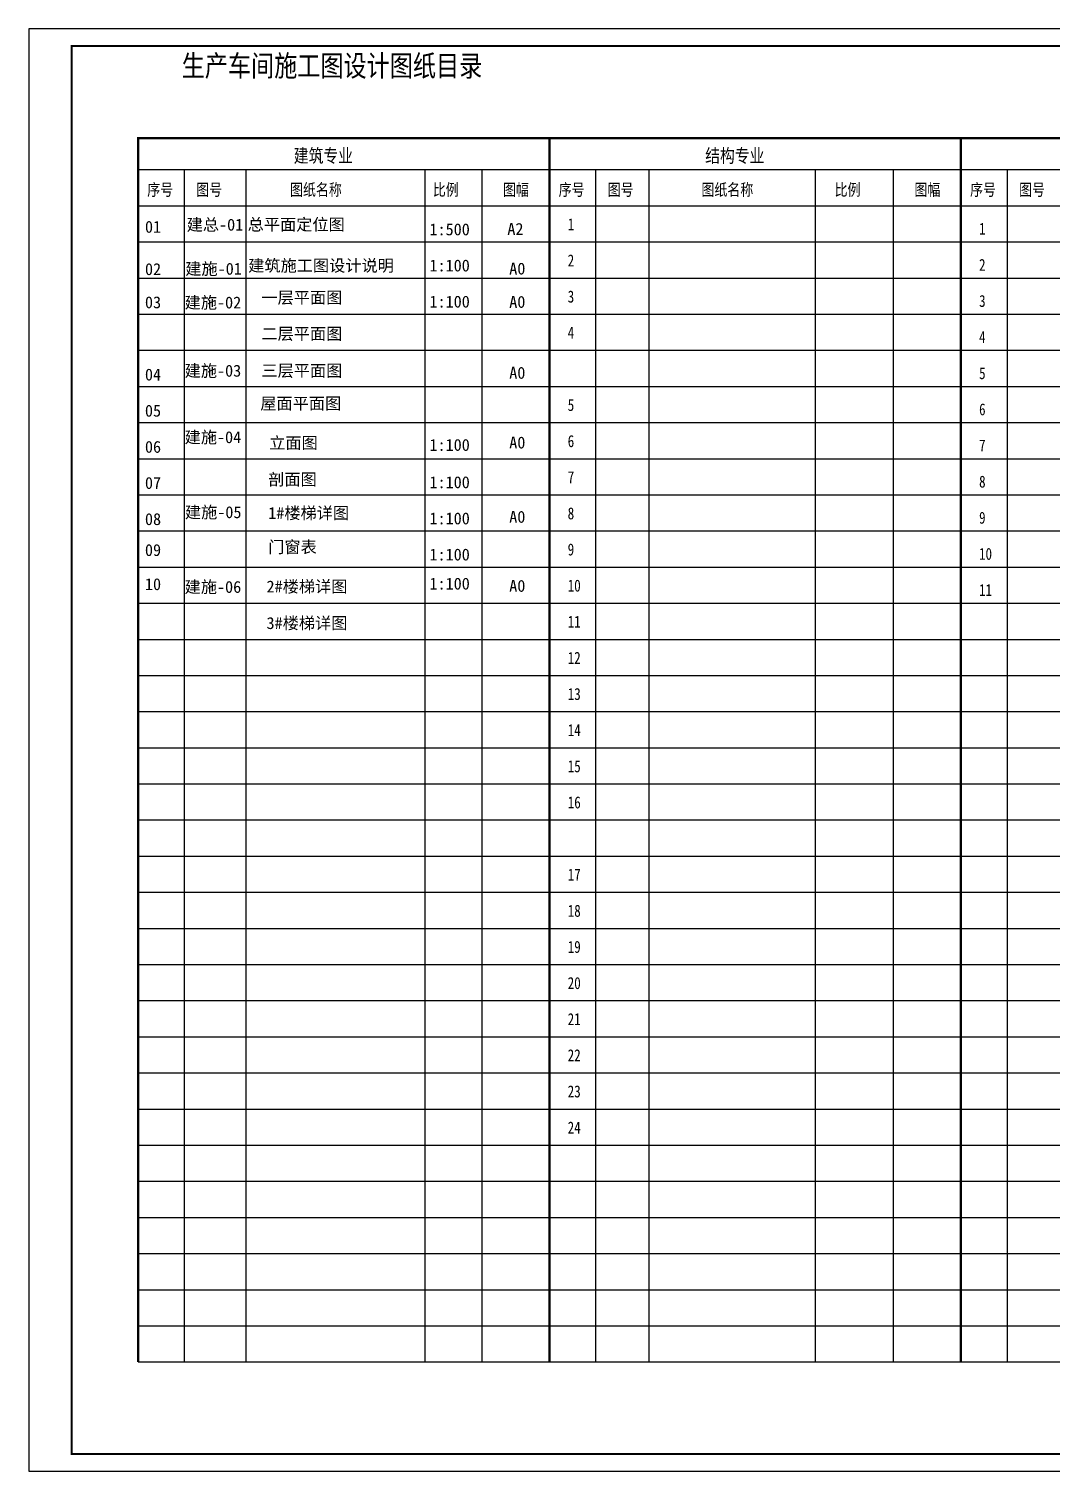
# Model space of a CAD drawing. Extents: x -4747 to 1060961, y -766984 to 396631.
# Drawn here: x 421921 to 481617, y 153609 to 237709 of the extents above; entities that cross this region are included whole.
import ezdxf

# ---------------------------------------------------------------- set-up
doc = ezdxf.new("R2010")
doc.units = 0
doc.header["$LTSCALE"] = 1000
doc.header["$MEASUREMENT"] = 0
doc.layers.add('PUB_TAB', color=7, linetype='CONTINUOUS')
doc.layers.add('PUB_TITLE', color=4, linetype='CONTINUOUS')
doc.styles.add('黑体', font='simhei.ttf')

msp = doc.modelspace()

# ---------------------------------------------------------------- linework, layer by layer
at = {"layer": 'PUB_TAB', "const_width": 131.7}
for points in [[(452291.3, 159977), (452291.3, 231341.2), (428291.3, 231341.2), (428291.3, 159977)], [(476291.3, 159977), (476291.3, 231341.2), (452291.3, 231341.2), (452291.3, 159977)], [(500291.3, 159977), (500291.3, 231341.2), (476291.3, 231341.2), (476291.3, 159977)]]:
    msp.add_lwpolyline(points, dxfattribs=at)
at = {"layer": 'PUB_TAB'}
for points in [[(428291.3, 229497.9), (452291.3, 229497.9)], [(430983.1, 229497.9), (430983.1, 159977)], [(434584.3, 229497.9), (434584.3, 159977)], [(445020.4, 229497.9), (445020.4, 159977)], [(448341.3, 229497.9), (448341.3, 159977)], [(452291.3, 229497.9), (476291.3, 229497.9)], [(454983.1, 229497.9), (454983.1, 159977)], [(458086.1, 229497.9), (458086.1, 159977)], [(467791.2, 229497.9), (467791.2, 159977)], [(472341.3, 229497.9), (472341.3, 159977)], [(476291.3, 229497.9), (500291.3, 229497.9)], [(478983.1, 229497.9), (478983.1, 159977)], [(428291.3, 227391.2), (452291.3, 227391.2)], [(452291.3, 227391.2), (476291.3, 227391.2)], [(476291.3, 227391.2), (500291.3, 227391.2)], [(428291.3, 225284.5), (452291.3, 225284.5)], [(452291.3, 225284.5), (476291.3, 225284.5)], [(476291.3, 225284.5), (500291.3, 225284.5)], [(428291.3, 223177.8), (452291.3, 223177.8)], [(452291.3, 223177.8), (476291.3, 223177.8)], [(476291.3, 223177.8), (500291.3, 223177.8)], [(428291.3, 221071.1), (452291.3, 221071.1)], [(452291.3, 221071.1), (476291.3, 221071.1)], [(476291.3, 221071.1), (500291.3, 221071.1)], [(428291.3, 218964.4), (452291.3, 218964.4)], [(452291.3, 218964.4), (476291.3, 218964.4)], [(476291.3, 218964.4), (500291.3, 218964.4)], [(428291.3, 216857.7), (452291.3, 216857.7)], [(452291.3, 216857.7), (476291.3, 216857.7)], [(476291.3, 216857.7), (500291.3, 216857.7)], [(428291.3, 214751), (452291.3, 214751)], [(452291.3, 214751), (476291.3, 214751)], [(476291.3, 214751), (500291.3, 214751)], [(428291.3, 212644.3), (452291.3, 212644.3)], [(452291.3, 212644.3), (476291.3, 212644.3)], [(476291.3, 212644.3), (500291.3, 212644.3)], [(428291.3, 210537.6), (452291.3, 210537.6)], [(452291.3, 210537.6), (476291.3, 210537.6)], [(476291.3, 210537.6), (500291.3, 210537.6)], [(428291.3, 208430.9), (452291.3, 208430.9)], [(452291.3, 208430.9), (476291.3, 208430.9)], [(476291.3, 208430.9), (500291.3, 208430.9)], [(428291.3, 206324.2), (452291.3, 206324.2)], [(452291.3, 206324.2), (476291.3, 206324.2)], [(476291.3, 206324.2), (500291.3, 206324.2)], [(428291.3, 204217.6), (452291.3, 204217.6)], [(452291.3, 204217.6), (476291.3, 204217.6)], [(476291.3, 204217.6), (500291.3, 204217.6)], [(428291.3, 202110.9), (452291.3, 202110.9)], [(452291.3, 202110.9), (476291.3, 202110.9)], [(476291.3, 202110.9), (500291.3, 202110.9)], [(428291.3, 200004.2), (452291.3, 200004.2)], [(452291.3, 200004.2), (476291.3, 200004.2)], [(476291.3, 200004.2), (500291.3, 200004.2)], [(428291.3, 197897.5), (452291.3, 197897.5)], [(452291.3, 197897.5), (476291.3, 197897.5)], [(476291.3, 197897.5), (500291.3, 197897.5)], [(428291.3, 195790.8), (452291.3, 195790.8)], [(452291.3, 195790.8), (476291.3, 195790.8)], [(476291.3, 195790.8), (500291.3, 195790.8)], [(428291.3, 193684.1), (452291.3, 193684.1)], [(452291.3, 193684.1), (476291.3, 193684.1)], [(476291.3, 193684.1), (500291.3, 193684.1)], [(428291.3, 191577.4), (452291.3, 191577.4)], [(452291.3, 191577.4), (476291.3, 191577.4)], [(476291.3, 191577.4), (500291.3, 191577.4)], [(428291.3, 189470.7), (452291.3, 189470.7)], [(452291.3, 189470.7), (476291.3, 189470.7)], [(476291.3, 189470.7), (500291.3, 189470.7)], [(428291.3, 187364), (452291.3, 187364)], [(452291.3, 187364), (476291.3, 187364)], [(476291.3, 187364), (500291.3, 187364)], [(428291.3, 185257.3), (452291.3, 185257.3)], [(452291.3, 185257.3), (476291.3, 185257.3)], [(476291.3, 185257.3), (500291.3, 185257.3)], [(428291.3, 183150.6), (452291.3, 183150.6)], [(452291.3, 183150.6), (476291.3, 183150.6)], [(476291.3, 183150.6), (500291.3, 183150.6)], [(428291.3, 181043.9), (452291.3, 181043.9)], [(452291.3, 181043.9), (476291.3, 181043.9)], [(476291.3, 181043.9), (500291.3, 181043.9)], [(428291.3, 178937.2), (452291.3, 178937.2)], [(452291.3, 178937.2), (476291.3, 178937.2)], [(476291.3, 178937.2), (500291.3, 178937.2)], [(428291.3, 176830.5), (452291.3, 176830.5)], [(452291.3, 176830.5), (476291.3, 176830.5)], [(476291.3, 176830.5), (500291.3, 176830.5)], [(428291.3, 174723.8), (452291.3, 174723.8)], [(452291.3, 174723.8), (476291.3, 174723.8)], [(476291.3, 174723.8), (500291.3, 174723.8)], [(428291.3, 172617.1), (452291.3, 172617.1)], [(452291.3, 172617.1), (476291.3, 172617.1)], [(476291.3, 172617.1), (500291.3, 172617.1)], [(428291.3, 170510.4), (452291.3, 170510.4)], [(452291.3, 170510.4), (476291.3, 170510.4)], [(476291.3, 170510.4), (500291.3, 170510.4)], [(428291.3, 168403.7), (452291.3, 168403.7)], [(452291.3, 168403.7), (476291.3, 168403.7)], [(476291.3, 168403.7), (500291.3, 168403.7)], [(428291.3, 166297.1), (452291.3, 166297.1)], [(452291.3, 166297.1), (476291.3, 166297.1)], [(476291.3, 166297.1), (500291.3, 166297.1)], [(428291.3, 164190.4), (452291.3, 164190.4)], [(452291.3, 164190.4), (476291.3, 164190.4)], [(476291.3, 164190.4), (500291.3, 164190.4)], [(428291.3, 162083.7), (452291.3, 162083.7)], [(452291.3, 162083.7), (476291.3, 162083.7)], [(476291.3, 162083.7), (500291.3, 162083.7)], [(428291.3, 159977), (452291.3, 159977)], [(452291.3, 159977), (476291.3, 159977)], [(476291.3, 159977), (500291.3, 159977)]]:
    msp.add_lwpolyline(points, dxfattribs=at)
at = {"layer": 'PUB_TITLE'}
msp.add_lwpolyline([(421920.8, 153608.6), (540820.8, 153608.6), (540820.8, 237708.6), (421920.8, 237708.6)], close=True, dxfattribs=at)
at = {"layer": 'PUB_TITLE', "const_width": 100}
msp.add_lwpolyline([(424420.8, 154608.6), (539820.8, 154608.6), (539820.8, 236708.6), (424420.8, 236708.6)], close=True, dxfattribs=at)

# ---------------------------------------------------------------- texts
at = {"layer": 'PUB_TAB', "style": '黑体', "width": 0.8}
for s, height, p in [('生产车间施工图设计图纸目录', 1236.127, (430836.7, 234938.2)), ('建筑专业', 791.12, (437376.9, 229919.2)), ('结构专业', 791.12, (461376.9, 229919.2)), ('序号', 692.23, (428830.1, 227983.7)), ('图纸名称', 692.23, (437157.3, 227983.7)), ('比例', 692.23, (445488.2, 227983.7)), ('图幅', 692.23, (449582.1, 227983.7)), ('序号', 692.23, (452830.1, 227983.7)), ('图纸名称', 692.23, (461157.3, 227983.7)), ('比例', 692.23, (468926.7, 227983.7)), ('图幅', 692.23, (473582.1, 227983.7)), ('序号', 692.23, (476830.1, 227983.7)), ('图号', 692.23, (431686.9, 227983.7)), ('图号', 692.23, (455686.9, 227983.7)), ('图号', 692.23, (479686.9, 227983.7))]:
    msp.add_text(s, height=height, dxfattribs=at).set_placement(p)
at = {"layer": 'PUB_TAB', "color": 2, "style": '黑体'}
for s, p in [('01', (428695.7, 225819.2)), ('建总-01', (431128, 225943.5)), ('总平面定位图', (434684.4, 225954.6)), ('1:500', (445290.7, 225670.5)), ('A2', (449834.4, 225696.3)), ('02', (428695.7, 223351.7)), ('建施-01', (431046.4, 223373.7)), ('建筑施工图设计说明', (434718.3, 223559.7)), ('1:100', (445290.7, 223563.8)), ('A0', (449944.7, 223382.9)), ('03', (428694.1, 221416.3)), ('建施-02', (431009.1, 221405)), ('一层平面图', (435488.4, 221693.8)), ('1:100', (445290.7, 221457.1)), ('A0', (449944.7, 221440.9)), ('二层平面图', (435488.4, 219587.2)), ('04', (428694.1, 217202.9)), ('建施-03', (431009.1, 217427.3)), ('三层平面图', (435488.4, 217434.1)), ('A0', (449944.7, 217308.9)), ('屋面平面图', (435423.1, 215521.6)), ('05', (428694.1, 215096.2)), ('06', (428694.1, 212989.5)), ('建施-04', (431009.1, 213551.6)), ('立面图', (435942.6, 213217.4)), ('1:100', (445290.7, 213100.9)), ('A0', (449944.7, 213240.2)), ('07', (428694.1, 210882.8)), ('剖面图', (435884.8, 211090.7)), ('1:100', (445290.7, 210923.6)), ('08', (428694.1, 208776.1)), ('建施-05', (431024.2, 209178.7)), ('1#楼梯详图', (435884.8, 209131.8)), ('1:100', (445290.7, 208816.9)), ('A0', (449944.7, 208909)), ('门窗表', (435884.8, 207150)), ('09', (428694.1, 206971.3)), ('1:100', (445290.7, 206710.2)), ('10', (428694.1, 204980.5)), ('建施-06', (431009.1, 204821.9)), ('2#楼梯详图', (435786.7, 204843.8)), ('1:100', (445290.7, 205013)), ('A0', (449944.7, 204884.1)), ('3#楼梯详图', (435786.7, 202712.1))]:
    msp.add_text(s, height=692.23, dxfattribs=at).set_placement(p)
at = {"layer": 'PUB_TAB', "color": 2, "style": '黑体', "width": 0.8}
for s, height, p in [('1', 700, (453354.4, 225961.8)), ('1', 692.2, (477354.4, 225710.2)), ('2', 700, (453354.4, 223855.2)), ('2', 692.2, (477354.4, 223603.5)), ('3', 700, (453354.4, 221748.5)), ('3', 692.2, (477354.4, 221496.8)), ('4', 700, (453354.4, 219641.8)), ('4', 692.2, (477354.4, 219390.1)), ('5', 692.2, (477354.4, 217283.4)), ('5', 700, (453354.4, 215428.4)), ('6', 692.2, (477354.4, 215176.7)), ('6', 700, (453354.4, 213321.7)), ('7', 692.2, (477354.4, 213070)), ('7', 700, (453354.4, 211215)), ('8', 692.2, (477354.4, 210963.3)), ('8', 700, (453354.4, 209108.3)), ('9', 692.2, (477354.4, 208856.6)), ('9', 700, (453354.4, 207001.6)), ('10', 692.23, (477354.4, 206749.9)), ('10', 700, (453354.4, 204894.9)), ('11', 692.23, (477354.4, 204643.2)), ('11', 700, (453354.4, 202788.2)), ('12', 700, (453354.4, 200681.5)), ('13', 700, (453354.4, 198574.8)), ('14', 700, (453354.4, 196468.1)), ('15', 700, (453354.4, 194361.4)), ('16', 700, (453354.4, 192254.7)), ('17', 700, (453354.4, 188041.3)), ('18', 700, (453354.4, 185934.7)), ('19', 700, (453354.4, 183828)), ('20', 700, (453354.4, 181721.3)), ('21', 700, (453354.4, 179614.6)), ('22', 700, (453354.4, 177507.9)), ('23', 700, (453354.4, 175401.2)), ('24', 700, (453354.4, 173294.5))]:
    msp.add_text(s, height=height, dxfattribs=at).set_placement(p)

doc.saveas('drawing.dxf')
